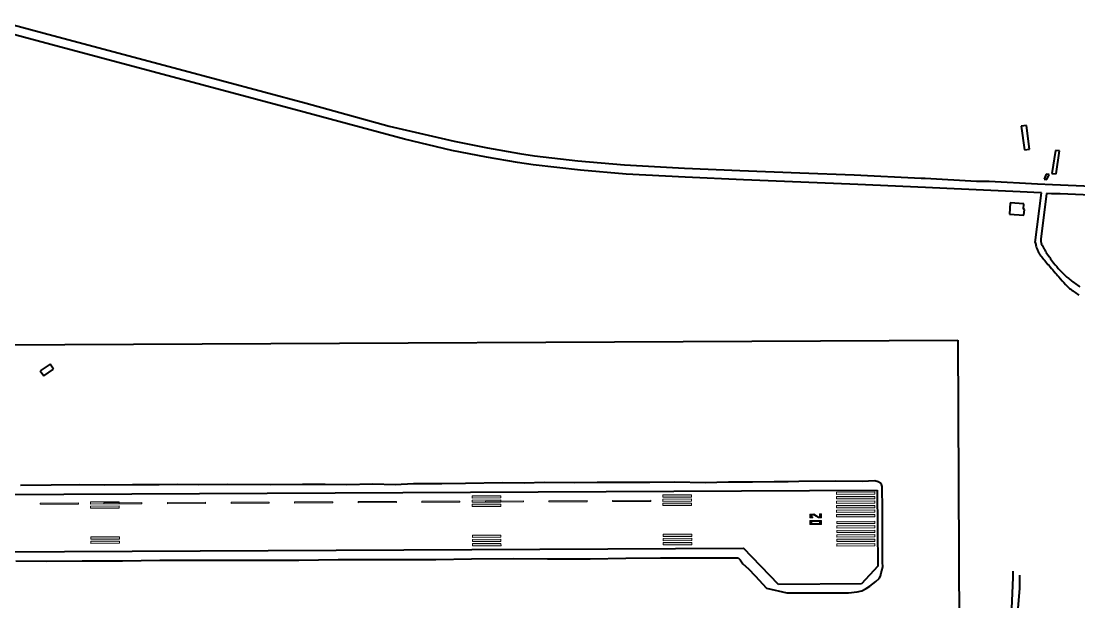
# Model space of a CAD drawing. Header units: metres. Extents: x 625987 to 635197, y 3048449 to 3066446.
# Drawn here: x 634643 to 634653.81, y 3063198.28 to 3063204.21 of the extents above; entities that cross this region are included whole.
import ezdxf

# ---------------------------------------------------------------- set-up
doc = ezdxf.new("R2010")
doc.units = ezdxf.units.M
for name, color, linetype, lineweight in [('C-BLDG', 253, 'Continuous', 5), ('C-CLER-AERO', 253, 'Continuous', 5), ('C-ROAD-AIRF', 253, 'Continuous', 5), ('C-ROAD-LAND', 253, 'Continuous', 9), ('C-RUNN', 253, 'Continuous', 5), ('C-RUNN-MARK', 253, 'Continuous', 0), ('C-RUNW-IDEN', 253, 'Continuous', 0), ('C-RUNW-MARK', 252, 'Continuous', 20), ('C-SHLD', 253, 'Continuous', 5)]:
    doc.layers.add(name, color=color, linetype=linetype, lineweight=lineweight)
doc.layers.add('C-ROAD-CNTR-N', color=92, linetype='Continuous')
doc.styles.add('ADPI R', font='swiss.ttf')
doc.linetypes.add('OLS', pattern='A,4,-2,4,-2,["OLS",ADPI R,S=1.2,R=0,X=-1.7,Y=-0.5],-2,4,-2,4,-2', length=26)

# ---------------------------------------------------------------- blocks, each defined once
blk = doc.blocks.new('*U22')
at = {"layer": 'C-RUNN-MARK'}
for points in [[(633940.13, 3064123.52), (633939.29, 3064123.85), (633928.35, 3064095.92), (633929.18, 3064095.59)], [(633921.89, 3064076.97), (633921.05, 3064077.3), (633910.1, 3064049.37), (633910.94, 3064049.04)], [(633903.64, 3064030.42), (633902.8, 3064030.75), (633891.86, 3064002.81), (633892.7, 3064002.48)], [(633885.4, 3063983.86), (633884.56, 3063984.19), (633873.62, 3063956.26), (633874.45, 3063955.93)], [(633867.16, 3063937.31), (633866.32, 3063937.64), (633855.37, 3063909.71), (633856.21, 3063909.38)], [(633848.91, 3063890.76), (633848.08, 3063891.09), (633837.13, 3063863.15), (633837.97, 3063862.83)], [(633830.67, 3063844.2), (633829.83, 3063844.53), (633818.89, 3063816.6), (633819.73, 3063816.27)], [(633812.43, 3063797.65), (633811.59, 3063797.98), (633800.64, 3063770.05), (633801.48, 3063769.72)], [(633794.18, 3063751.1), (633793.35, 3063751.43), (633782.4, 3063723.49), (633783.24, 3063723.17)], [(633775.94, 3063704.54), (633775.1, 3063704.87), (633764.16, 3063676.94), (633765, 3063676.61)]]:
    blk.add_hatch(color=256, dxfattribs=at).paths.add_polyline_path(points)
for points in [[(633939.29, 3064123.85), (633928.35, 3064095.92), (633929.18, 3064095.59), (633940.13, 3064123.52)], [(633921.05, 3064077.3), (633910.1, 3064049.37), (633910.94, 3064049.04), (633921.89, 3064076.97)], [(633902.8, 3064030.75), (633891.86, 3064002.81), (633892.7, 3064002.48), (633903.64, 3064030.42)], [(633884.56, 3063984.19), (633873.62, 3063956.26), (633874.45, 3063955.93), (633885.4, 3063983.86)], [(633866.32, 3063937.64), (633855.37, 3063909.71), (633856.21, 3063909.38), (633867.16, 3063937.31)], [(633848.08, 3063891.09), (633837.13, 3063863.15), (633837.97, 3063862.83), (633848.91, 3063890.76)], [(633829.83, 3063844.53), (633818.89, 3063816.6), (633819.73, 3063816.27), (633830.67, 3063844.2)], [(633811.59, 3063797.98), (633800.64, 3063770.05), (633801.48, 3063769.72), (633812.43, 3063797.65)], [(633793.35, 3063751.43), (633782.4, 3063723.49), (633783.24, 3063723.17), (633794.18, 3063751.1)], [(633775.1, 3063704.87), (633764.16, 3063676.94), (633765, 3063676.61), (633775.94, 3063704.54)]]:
    blk.add_lwpolyline(points, close=True, dxfattribs=at)
blk = doc.blocks.new('*U23')
at = {"layer": 'C-RUNN-MARK'}
for points in [[(633940.13, 3064123.52), (633939.29, 3064123.85), (633928.35, 3064095.92), (633929.18, 3064095.59)], [(633921.89, 3064076.97), (633921.05, 3064077.3), (633910.1, 3064049.37), (633910.94, 3064049.04)], [(633903.64, 3064030.42), (633902.8, 3064030.75), (633891.86, 3064002.81), (633892.7, 3064002.48)], [(633885.4, 3063983.86), (633884.56, 3063984.19), (633873.62, 3063956.26), (633874.45, 3063955.93)], [(633867.16, 3063937.31), (633866.32, 3063937.64), (633855.37, 3063909.71), (633856.21, 3063909.38)], [(633848.91, 3063890.76), (633848.08, 3063891.09), (633837.13, 3063863.15), (633837.97, 3063862.83)], [(633830.67, 3063844.2), (633829.83, 3063844.53), (633818.89, 3063816.6), (633819.73, 3063816.27)], [(633812.43, 3063797.65), (633811.59, 3063797.98), (633800.64, 3063770.05), (633801.48, 3063769.72)], [(633794.18, 3063751.1), (633793.35, 3063751.43), (633782.4, 3063723.49), (633783.24, 3063723.17)], [(633775.94, 3063704.54), (633775.1, 3063704.87), (633764.16, 3063676.94), (633765, 3063676.61)]]:
    blk.add_hatch(color=256, dxfattribs=at).paths.add_polyline_path(points)
for points in [[(633939.29, 3064123.85), (633928.35, 3064095.92), (633929.18, 3064095.59), (633940.13, 3064123.52)], [(633921.05, 3064077.3), (633910.1, 3064049.37), (633910.94, 3064049.04), (633921.89, 3064076.97)], [(633902.8, 3064030.75), (633891.86, 3064002.81), (633892.7, 3064002.48), (633903.64, 3064030.42)], [(633884.56, 3063984.19), (633873.62, 3063956.26), (633874.45, 3063955.93), (633885.4, 3063983.86)], [(633866.32, 3063937.64), (633855.37, 3063909.71), (633856.21, 3063909.38), (633867.16, 3063937.31)], [(633848.08, 3063891.09), (633837.13, 3063863.15), (633837.97, 3063862.83), (633848.91, 3063890.76)], [(633829.83, 3063844.53), (633818.89, 3063816.6), (633819.73, 3063816.27), (633830.67, 3063844.2)], [(633811.59, 3063797.98), (633800.64, 3063770.05), (633801.48, 3063769.72), (633812.43, 3063797.65)], [(633793.35, 3063751.43), (633782.4, 3063723.49), (633783.24, 3063723.17), (633794.18, 3063751.1)], [(633775.1, 3063704.87), (633764.16, 3063676.94), (633765, 3063676.61), (633775.94, 3063704.54)]]:
    blk.add_lwpolyline(points, close=True, dxfattribs=at)
blk = doc.blocks.new('*E24')
at = {"layer": 'C-RUNN-MARK', "lineweight": 40, "xscale": 0.002599165789046899, "yscale": 0.002599239349365234, "zscale": 0.002599200000986457, "rotation": 111.6696554593716}
for name in ['*U22', '*U23']:
    blk.add_blockref(name, (642697.4916, 3064542.5593, 2882.9083), dxfattribs=at)
blk = doc.blocks.new('ID PISTE - 02-flat-1')
at = {"layer": 'C-RUNW-MARK'}
h = blk.add_hatch(color=256, dxfattribs=at)
h.paths.add_polyline_path([(-57, 1.1), (-57, 4.1), (-53.87, 4.1), (-50.37, 1.9), (-49.5, 1.9), (-49.5, 4.1), (-48, 4.1), (-48, 1.1), (-50.6, 1.1), (-54.1, 3.3), (-55.5, 3.3), (-55.5, 1.9), (-54.6, 1.9), (-54.6, 1.1)])
h.paths.add_polyline_path([(-57, -4.1), (-48, -4.1), (-48, -1.1), (-57, -1.1)])
h.paths.add_polyline_path([(-55.5, -1.9), (-55.5, -3.3), (-49.5, -3.3), (-49.5, -1.9)], flags=16)
at = {"layer": 'C-RUNW-MARK', "flags": 128}
for points in [[(-57, 1.1), (-57, 4.1), (-53.87, 4.1), (-50.37, 1.9), (-49.5, 1.9), (-49.5, 4.1), (-48, 4.1), (-48, 1.1), (-50.6, 1.1), (-54.1, 3.3), (-55.5, 3.3), (-55.5, 1.9), (-54.6, 1.9), (-54.6, 1.1)], [(-57, -4.1), (-48, -4.1), (-48, -1.1), (-57, -1.1)], [(-55.5, -1.9), (-55.5, -3.3), (-49.5, -3.3), (-49.5, -1.9)]]:
    blk.add_lwpolyline(points, close=True, dxfattribs=at)
blk = doc.blocks.new('Sup 2400m-flat-2')
at = {"layer": 'C-RUNW-MARK'}
h = blk.add_hatch(color=256, dxfattribs=at)
h.paths.add_polyline_path([(-322.5, 19.65), (-322.5, 17.85), (-300, 17.85), (-300, 19.65)])
h.paths.add_polyline_path([(-300, 16.35), (-300, 14.55), (-322.5, 14.55), (-322.5, 16.35)])
h.paths.add_polyline_path([(-322.5, 13.05), (-322.5, 11.25), (-300, 11.25), (-300, 13.05)])
h = blk.add_hatch(color=256, dxfattribs=at)
h.paths.add_polyline_path([(-172.5, 19.65), (-172.5, 17.85), (-150, 17.85), (-150, 19.65)])
h.paths.add_polyline_path([(-150, 16.35), (-150, 14.55), (-172.5, 14.55), (-172.5, 16.35)])
h.paths.add_polyline_path([(-172.5, 13.05), (-172.5, 11.25), (-150, 11.25), (-150, 13.05)])
h = blk.add_hatch(color=256, dxfattribs=at)
h.paths.add_polyline_path([(-922.5, 13.05), (-922.5, 11.25), (-900, 11.25), (-900, 13.05)])
h.paths.add_polyline_path([(-922.5, -13.05), (-922.5, -11.25), (-900, -11.25), (-900, -13.05)])
h.paths.add_polyline_path([(-772.5, 13.05), (-772.5, 11.25), (-750, 11.25), (-750, 13.05)])
h.paths.add_polyline_path([(-772.5, -13.05), (-772.5, -11.25), (-750, -11.25), (-750, -13.05)])
h.paths.add_polyline_path([(-622.5, 16.35), (-622.5, 14.55), (-600, 14.55), (-600, 16.35)])
h.paths.add_polyline_path([(-600, 13.05), (-600, 11.25), (-622.5, 11.25), (-622.5, 13.05)])
h.paths.add_polyline_path([(-622.5, -16.35), (-622.5, -14.55), (-600, -14.55), (-600, -16.35)])
h.paths.add_polyline_path([(-600, -13.05), (-600, -11.25), (-622.5, -11.25), (-622.5, -13.05)])
h = blk.add_hatch(color=256, dxfattribs=at)
h.paths.add_polyline_path([(-322.5, -19.65), (-322.5, -17.85), (-300, -17.85), (-300, -19.65)])
h.paths.add_polyline_path([(-300, -16.35), (-300, -14.55), (-322.5, -14.55), (-322.5, -16.35)])
h.paths.add_polyline_path([(-322.5, -13.05), (-322.5, -11.25), (-300, -11.25), (-300, -13.05)])
h = blk.add_hatch(color=256, dxfattribs=at)
h.paths.add_polyline_path([(-172.5, -19.65), (-172.5, -17.85), (-150, -17.85), (-150, -19.65)])
h.paths.add_polyline_path([(-150, -16.35), (-150, -14.55), (-172.5, -14.55), (-172.5, -16.35)])
h.paths.add_polyline_path([(-172.5, -13.05), (-172.5, -11.25), (-150, -11.25), (-150, -13.05)])
for points in [[(-322.5, 19.65), (-322.5, 17.85), (-300, 17.85), (-300, 19.65)], [(-172.5, 19.65), (-172.5, 17.85), (-150, 17.85), (-150, 19.65)], [(-922.5, 13.05), (-922.5, 11.25), (-900, 11.25), (-900, 13.05)], [(-772.5, 13.05), (-772.5, 11.25), (-750, 11.25), (-750, 13.05)], [(-622.5, 16.35), (-622.5, 14.55), (-600, 14.55), (-600, 16.35)], [(-600, 13.05), (-600, 11.25), (-622.5, 11.25), (-622.5, 13.05)], [(-300, 16.35), (-300, 14.55), (-322.5, 14.55), (-322.5, 16.35)], [(-322.5, 13.05), (-322.5, 11.25), (-300, 11.25), (-300, 13.05)], [(-150, 16.35), (-150, 14.55), (-172.5, 14.55), (-172.5, 16.35)], [(-172.5, 13.05), (-172.5, 11.25), (-150, 11.25), (-150, 13.05)], [(-922.5, -13.05), (-922.5, -11.25), (-900, -11.25), (-900, -13.05)], [(-772.5, -13.05), (-772.5, -11.25), (-750, -11.25), (-750, -13.05)], [(-600, -13.05), (-600, -11.25), (-622.5, -11.25), (-622.5, -13.05)], [(-622.5, -16.35), (-622.5, -14.55), (-600, -14.55), (-600, -16.35)], [(-322.5, -13.05), (-322.5, -11.25), (-300, -11.25), (-300, -13.05)], [(-300, -16.35), (-300, -14.55), (-322.5, -14.55), (-322.5, -16.35)], [(-172.5, -13.05), (-172.5, -11.25), (-150, -11.25), (-150, -13.05)], [(-150, -16.35), (-150, -14.55), (-172.5, -14.55), (-172.5, -16.35)], [(-322.5, -19.65), (-322.5, -17.85), (-300, -17.85), (-300, -19.65)], [(-172.5, -19.65), (-172.5, -17.85), (-150, -17.85), (-150, -19.65)]]:
    blk.add_lwpolyline(points, close=True, dxfattribs=at)
blk = doc.blocks.new('SEUIL 45-flat-1')
at = {"layer": 'C-RUNW-IDEN'}
h = blk.add_hatch(color=256, dxfattribs=at)
h.paths.add_polyline_path([(-36, 21.18), (-6, 21.18), (-6, 19.41), (-36, 19.41)])
h.paths.add_polyline_path([(-36, 14.12), (-6, 14.12), (-6, 12.35), (-36, 12.35)])
h.paths.add_polyline_path([(-6, 10.59), (-36, 10.59), (-36, 8.82), (-6, 8.82)])
h.paths.add_polyline_path([(-36, 7.06), (-6, 7.06), (-6, 5.29), (-36, 5.29)])
h.paths.add_polyline_path([(-36, 3.53), (-6, 3.53), (-6, 1.76), (-36, 1.76)])
h.paths.add_polyline_path([(-6, 17.65), (-6, 15.88), (-36, 15.88), (-36, 17.65)])
h.paths.add_polyline_path([(-36, -21.18), (-6, -21.18), (-6, -19.41), (-36, -19.41)])
h.paths.add_polyline_path([(-36, -14.12), (-6, -14.12), (-6, -12.35), (-36, -12.35)])
h.paths.add_polyline_path([(-6, -10.59), (-36, -10.59), (-36, -8.82), (-6, -8.82)])
h.paths.add_polyline_path([(-36, -7.06), (-6, -7.06), (-6, -5.29), (-36, -5.29)])
h.paths.add_polyline_path([(-36, -3.53), (-6, -3.53), (-6, -1.76), (-36, -1.76)])
h.paths.add_polyline_path([(-6, -17.65), (-6, -15.88), (-36, -15.88), (-36, -17.65)])
blk.add_line((0, 22.5), (0, -22.5), dxfattribs=at)
for points in [[(-36, 21.18), (-6, 21.18), (-6, 19.41), (-36, 19.41)], [(-6, 17.65), (-6, 15.88), (-36, 15.88), (-36, 17.65)], [(-36, 14.12), (-6, 14.12), (-6, 12.35), (-36, 12.35)], [(-6, 10.59), (-36, 10.59), (-36, 8.82), (-6, 8.82)], [(-36, 7.06), (-6, 7.06), (-6, 5.29), (-36, 5.29)], [(-36, 3.53), (-6, 3.53), (-6, 1.76), (-36, 1.76)], [(-36, -3.53), (-6, -3.53), (-6, -1.76), (-36, -1.76)], [(-36, -7.06), (-6, -7.06), (-6, -5.29), (-36, -5.29)], [(-6, -10.59), (-36, -10.59), (-36, -8.82), (-6, -8.82)], [(-36, -14.12), (-6, -14.12), (-6, -12.35), (-36, -12.35)], [(-6, -17.65), (-6, -15.88), (-36, -15.88), (-36, -17.65)], [(-36, -21.18), (-6, -21.18), (-6, -19.41), (-36, -19.41)]]:
    blk.add_lwpolyline(points, close=True, dxfattribs=at)

msp = doc.modelspace()

# ---------------------------------------------------------------- linework, layer by layer
at = {"layer": 'C-BLDG', "lineweight": 40}
for p, q in [((634653.277, 3063203.139, 24568986.08), (634653.223, 3063203.133, 24568986.08)), ((634653.277, 3063203.139, 24568986.08), (634653.223, 3063203.133, 24568986.08)), ((634653.223, 3063203.133, 24568986.08), (634653.255, 3063202.892, 24568986.08)), ((634653.223, 3063203.133, 24568986.08), (634653.255, 3063202.892, 24568986.08)), ((634653.309, 3063202.898, 24568986.08), (634653.277, 3063203.139, 24568986.08)), ((634653.309, 3063202.898, 24568986.08), (634653.277, 3063203.139, 24568986.08)), ((634653.255, 3063202.892, 24568986.08), (634653.309, 3063202.898, 24568986.08)), ((634653.255, 3063202.892, 24568986.08), (634653.309, 3063202.898, 24568986.08)), ((634653.572, 3063202.886, 24568986.08), (634653.537, 3063202.649, 24568986.08)), ((634653.572, 3063202.886, 24568986.08), (634653.537, 3063202.649, 24568986.08)), ((634653.615, 3063202.882, 24568986.08), (634653.572, 3063202.886, 24568986.08)), ((634653.615, 3063202.882, 24568986.08), (634653.572, 3063202.886, 24568986.08)), ((634653.58, 3063202.645, 24568986.08), (634653.615, 3063202.882, 24568986.08)), ((634653.58, 3063202.645, 24568986.08), (634653.615, 3063202.882, 24568986.08)), ((634653.478, 3063202.644, 24568986.08), (634653.458, 3063202.592, 24568986.08)), ((634653.478, 3063202.644, 24568986.08), (634653.458, 3063202.592, 24568986.08)), ((634653.507, 3063202.641, 24568986.08), (634653.478, 3063202.644, 24568986.08)), ((634653.507, 3063202.641, 24568986.08), (634653.478, 3063202.644, 24568986.08)), ((634653.486, 3063202.588, 24568986.08), (634653.507, 3063202.641, 24568986.08)), ((634653.486, 3063202.588, 24568986.08), (634653.507, 3063202.641, 24568986.08)), ((634653.537, 3063202.649, 24568986.08), (634653.58, 3063202.645, 24568986.08)), ((634653.537, 3063202.649, 24568986.08), (634653.58, 3063202.645, 24568986.08)), ((634653.458, 3063202.592, 24568986.08), (634653.486, 3063202.588, 24568986.08)), ((634653.458, 3063202.592, 24568986.08), (634653.486, 3063202.588, 24568986.08)), ((634653.111, 3063202.349, 24568986.08), (634653.103, 3063202.236, 24568986.08)), ((634653.111, 3063202.349, 24568986.08), (634653.103, 3063202.236, 24568986.08)), ((634653.249, 3063202.339, 24568986.08), (634653.111, 3063202.349, 24568986.08)), ((634653.249, 3063202.339, 24568986.08), (634653.111, 3063202.349, 24568986.08)), ((634653.246, 3063202.285, 24568986.08), (634653.249, 3063202.339, 24568986.08)), ((634653.246, 3063202.285, 24568986.08), (634653.249, 3063202.339, 24568986.08)), ((634653.103, 3063202.236, 24568986.08), (634653.251, 3063202.225, 24568986.08)), ((634653.103, 3063202.236, 24568986.08), (634653.251, 3063202.225, 24568986.08)), ((634653.256, 3063202.284, 24568986.08), (634653.246, 3063202.285, 24568986.08)), ((634653.256, 3063202.284, 24568986.08), (634653.246, 3063202.285, 24568986.08)), ((634653.251, 3063202.225, 24568986.08), (634653.256, 3063202.284, 24568986.08)), ((634653.251, 3063202.225, 24568986.08), (634653.256, 3063202.284, 24568986.08)), ((634643.299, 3063200.703, 24568986.08), (634643.2, 3063200.635, 24568986.08)), ((634643.299, 3063200.703, 24568986.08), (634643.2, 3063200.635, 24568986.08)), ((634643.335, 3063200.652, 24568986.08), (634643.299, 3063200.703, 24568986.08)), ((634643.335, 3063200.652, 24568986.08), (634643.299, 3063200.703, 24568986.08)), ((634643.2, 3063200.635, 24568986.08), (634643.236, 3063200.583, 24568986.08)), ((634643.2, 3063200.635, 24568986.08), (634643.236, 3063200.583, 24568986.08)), ((634643.236, 3063200.583, 24568986.08), (634643.335, 3063200.652, 24568986.08)), ((634643.236, 3063200.583, 24568986.08), (634643.335, 3063200.652, 24568986.08))]:
    msp.add_line(p, q, dxfattribs=at)
at = {"layer": 'C-CLER-AERO', "linetype": 'OLS', "lineweight": 40}
for p, q in [((634612.939, 3063200.759, 24568986.08), (634652.576, 3063200.947, 24568986.08)), ((634612.939, 3063200.759, 24568986.08), (634652.576, 3063200.947, 24568986.08)), ((634652.576, 3063200.947, 24568986.08), (634652.594, 3063197.308, 24568986.08)), ((634652.576, 3063200.947, 24568986.08), (634652.594, 3063197.308, 24568986.08))]:
    msp.add_line(p, q, dxfattribs=at)
at = {"layer": 'C-ROAD-AIRF', "lineweight": 40}
for p, q in [((634653.139, 3063198.524, 24568986.08), (634653.12, 3063198.125, 24568986.08)), ((634653.139, 3063198.524, 24568986.08), (634653.12, 3063198.125, 24568986.08)), ((634653.139, 3063198.588, 24568986.08), (634653.139, 3063198.524, 24568986.08)), ((634653.139, 3063198.588, 24568986.08), (634653.139, 3063198.524, 24568986.08)), ((634653.21, 3063198.414, 24568986.08), (634653.209, 3063198.548, 24568986.08)), ((634653.21, 3063198.414, 24568986.08), (634653.209, 3063198.548, 24568986.08)), ((634653.188, 3063198.166, 24568986.08), (634653.21, 3063198.414, 24568986.08)), ((634653.188, 3063198.166, 24568986.08), (634653.21, 3063198.414, 24568986.08))]:
    msp.add_line(p, q, dxfattribs=at)
at = {"layer": 'C-ROAD-LAND', "lineweight": 40}
for p, q in [((634643.308, 3063203.966, 24568986.08), (634642.692, 3063204.131, 24568986.08)), ((634643.308, 3063203.966, 24568986.08), (634642.692, 3063204.131, 24568986.08)), ((634642.778, 3063204.206, 24568986.08), (634643.327, 3063204.06, 24568986.08)), ((634642.778, 3063204.206, 24568986.08), (634643.327, 3063204.06, 24568986.08)), ((634643.327, 3063204.06, 24568986.08), (634644.619, 3063203.714, 24568986.08)), ((634643.327, 3063204.06, 24568986.08), (634644.619, 3063203.714, 24568986.08)), ((634645.895, 3063203.276, 24568986.08), (634643.308, 3063203.966, 24568986.08)), ((634645.895, 3063203.276, 24568986.08), (634643.308, 3063203.966, 24568986.08)), ((634644.619, 3063203.714, 24568986.08), (634645.918, 3063203.368, 24568986.08)), ((634644.619, 3063203.714, 24568986.08), (634645.918, 3063203.368, 24568986.08)), ((634645.918, 3063203.368, 24568986.08), (634646.765, 3063203.134, 24568986.08)), ((634645.918, 3063203.368, 24568986.08), (634646.765, 3063203.134, 24568986.08)), ((634646.921, 3063202.999, 24568986.08), (634645.895, 3063203.276, 24568986.08)), ((634646.921, 3063202.999, 24568986.08), (634645.895, 3063203.276, 24568986.08)), ((634646.765, 3063203.134, 24568986.08), (634647.427, 3063202.98, 24568986.08)), ((634646.765, 3063203.134, 24568986.08), (634647.427, 3063202.98, 24568986.08)), ((634647.404, 3063202.886, 24568986.08), (634646.921, 3063202.999, 24568986.08)), ((634647.404, 3063202.886, 24568986.08), (634646.921, 3063202.999, 24568986.08)), ((634647.427, 3063202.98, 24568986.08), (634647.769, 3063202.911, 24568986.08)), ((634647.427, 3063202.98, 24568986.08), (634647.769, 3063202.911, 24568986.08)), ((634647.76, 3063202.817, 24568986.08), (634647.404, 3063202.886, 24568986.08)), ((634647.76, 3063202.817, 24568986.08), (634647.404, 3063202.886, 24568986.08)), ((634647.769, 3063202.911, 24568986.08), (634648.096, 3063202.855, 24568986.08)), ((634647.769, 3063202.911, 24568986.08), (634648.096, 3063202.855, 24568986.08)), ((634648.096, 3063202.855, 24568986.08), (634648.248, 3063202.83, 24568986.08)), ((634648.096, 3063202.855, 24568986.08), (634648.248, 3063202.83, 24568986.08)), ((634648.248, 3063202.83, 24568986.08), (634648.694, 3063202.779, 24568986.08)), ((634648.248, 3063202.83, 24568986.08), (634648.694, 3063202.779, 24568986.08)), ((634648.075, 3063202.761, 24568986.08), (634647.76, 3063202.817, 24568986.08)), ((634648.075, 3063202.761, 24568986.08), (634647.76, 3063202.817, 24568986.08)), ((634648.235, 3063202.737, 24568986.08), (634648.075, 3063202.761, 24568986.08)), ((634648.235, 3063202.737, 24568986.08), (634648.075, 3063202.761, 24568986.08)), ((634648.721, 3063202.685, 24568986.08), (634648.235, 3063202.737, 24568986.08)), ((634648.721, 3063202.685, 24568986.08), (634648.235, 3063202.737, 24568986.08)), ((634648.694, 3063202.779, 24568986.08), (634649.168, 3063202.738, 24568986.08)), ((634648.694, 3063202.779, 24568986.08), (634649.168, 3063202.738, 24568986.08)), ((634649.168, 3063202.738, 24568986.08), (634649.784, 3063202.705, 24568986.08)), ((634649.168, 3063202.738, 24568986.08), (634649.784, 3063202.705, 24568986.08)), ((634649.186, 3063202.643, 24568986.08), (634648.721, 3063202.685, 24568986.08)), ((634649.186, 3063202.643, 24568986.08), (634648.721, 3063202.685, 24568986.08)), ((634649.788, 3063202.611, 24568986.08), (634649.186, 3063202.643, 24568986.08)), ((634649.788, 3063202.611, 24568986.08), (634649.186, 3063202.643, 24568986.08)), ((634649.784, 3063202.705, 24568986.08), (634650.349, 3063202.682, 24568986.08)), ((634649.784, 3063202.705, 24568986.08), (634650.349, 3063202.682, 24568986.08)), ((634650.384, 3063202.586, 24568986.08), (634649.788, 3063202.611, 24568986.08)), ((634650.384, 3063202.586, 24568986.08), (634649.788, 3063202.611, 24568986.08)), ((634650.349, 3063202.682, 24568986.08), (634650.96, 3063202.656, 24568986.08)), ((634650.349, 3063202.682, 24568986.08), (634650.96, 3063202.656, 24568986.08)), ((634650.96, 3063202.656, 24568986.08), (634651.516, 3063202.636, 24568986.08)), ((634650.96, 3063202.656, 24568986.08), (634651.516, 3063202.636, 24568986.08)), ((634651.516, 3063202.636, 24568986.08), (634652.201, 3063202.602, 24568986.08)), ((634651.516, 3063202.636, 24568986.08), (634652.201, 3063202.602, 24568986.08)), ((634650.97, 3063202.56, 24568986.08), (634650.384, 3063202.586, 24568986.08)), ((634650.97, 3063202.56, 24568986.08), (634650.384, 3063202.586, 24568986.08)), ((634651.552, 3063202.537, 24568986.08), (634650.97, 3063202.56, 24568986.08)), ((634651.552, 3063202.537, 24568986.08), (634650.97, 3063202.56, 24568986.08)), ((634652.244, 3063202.508, 24568986.08), (634651.552, 3063202.537, 24568986.08)), ((634652.244, 3063202.508, 24568986.08), (634651.552, 3063202.537, 24568986.08)), ((634652.201, 3063202.602, 24568986.08), (634652.24, 3063202.603, 24568986.08)), ((634652.201, 3063202.602, 24568986.08), (634652.24, 3063202.603, 24568986.08)), ((634652.24, 3063202.603, 24568986.08), (634652.766, 3063202.573, 24568986.08)), ((634652.24, 3063202.603, 24568986.08), (634652.766, 3063202.573, 24568986.08)), ((634652.462, 3063202.498, 24568986.08), (634652.244, 3063202.508, 24568986.08)), ((634652.462, 3063202.498, 24568986.08), (634652.244, 3063202.508, 24568986.08)), ((634652.766, 3063202.573, 24568986.08), (634652.896, 3063202.572, 24568986.08)), ((634652.766, 3063202.573, 24568986.08), (634652.896, 3063202.572, 24568986.08)), ((634652.896, 3063202.572, 24568986.08), (634653.391, 3063202.544, 24568986.08)), ((634652.896, 3063202.572, 24568986.08), (634653.391, 3063202.544, 24568986.08)), ((634653.391, 3063202.544, 24568986.08), (634653.541, 3063202.539, 24568986.08)), ((634653.391, 3063202.544, 24568986.08), (634653.541, 3063202.539, 24568986.08)), ((634653.541, 3063202.539, 24568986.08), (634653.943, 3063202.519, 24568986.08)), ((634653.541, 3063202.539, 24568986.08), (634653.943, 3063202.519, 24568986.08)), ((634652.761, 3063202.484, 24568986.08), (634652.462, 3063202.498, 24568986.08)), ((634652.761, 3063202.484, 24568986.08), (634652.462, 3063202.498, 24568986.08)), ((634653.211, 3063202.462, 24568986.08), (634652.761, 3063202.484, 24568986.08)), ((634653.211, 3063202.462, 24568986.08), (634652.761, 3063202.484, 24568986.08)), ((634653.422, 3063202.453, 24568986.08), (634653.211, 3063202.462, 24568986.08)), ((634653.422, 3063202.453, 24568986.08), (634653.211, 3063202.462, 24568986.08)), ((634653.366, 3063201.947, 24568986.08), (634653.43, 3063202.452, 24568986.08)), ((634653.366, 3063201.947, 24568986.08), (634653.43, 3063202.452, 24568986.08)), ((634653.422, 3063202.452, 24568986.08), (634653.422, 3063202.453, 24568986.08)), ((634653.422, 3063202.452, 24568986.08), (634653.422, 3063202.453, 24568986.08)), ((634653.43, 3063202.452, 24568986.08), (634653.422, 3063202.452, 24568986.08)), ((634653.43, 3063202.452, 24568986.08), (634653.422, 3063202.452, 24568986.08)), ((634653.482, 3063202.447, 24568986.08), (634653.422, 3063201.979, 24568986.08)), ((634653.482, 3063202.447, 24568986.08), (634653.422, 3063201.979, 24568986.08)), ((634653.534, 3063202.442, 24568986.08), (634653.482, 3063202.447, 24568986.08)), ((634653.534, 3063202.442, 24568986.08), (634653.482, 3063202.447, 24568986.08)), ((634653.622, 3063202.442, 24568986.08), (634653.534, 3063202.442, 24568986.08)), ((634653.622, 3063202.442, 24568986.08), (634653.534, 3063202.442, 24568986.08)), ((634653.935, 3063202.429, 24568986.08), (634653.622, 3063202.442, 24568986.08)), ((634653.935, 3063202.429, 24568986.08), (634653.622, 3063202.442, 24568986.08))]:
    msp.add_line(p, q, dxfattribs=at)
for centre, major_axis, ratio, start_param, end_param in [((634653.738, 3063202.001, 24568986.08), (0.224, 0.224), 1, 2.42499, 2.575922), ((634653.738, 3063202.001, 24568986.08), (0.224, 0.224), 1, 2.42499, 2.575922), ((634653.862, 3063202.048, 24568986.08), (0.358, 0.358), 1, 2.557771, 2.641631), ((634653.862, 3063202.048, 24568986.08), (0.358, 0.358), 1, 2.557771, 2.641631), ((634653.586, 3063201.967, 24568986.08), (-0.155, 0.155), 1, 1.070835, 1.19851), ((634653.586, 3063201.967, 24568986.08), (-0.155, 0.155), 1, 1.070835, 1.19851), ((634655.135, 3063202.646, 24568986.08), (1.351, 1.351), 0.999999, 2.769306, 2.796781), ((634655.135, 3063202.646, 24568986.08), (1.351, 1.351), 0.999999, 2.769306, 2.796781), ((634654.418, 3063202.419, 24568986.08), (-0.78, 0.78), 0.999999, 1.242943, 1.299646), ((634654.418, 3063202.419, 24568986.08), (-0.78, 0.78), 0.999999, 1.242943, 1.299646), ((634653.915, 3063202.135, 24568986.08), (-0.371, 0.371), 1, 1.299656, 1.370807), ((634653.915, 3063202.135, 24568986.08), (-0.371, 0.371), 1, 1.299656, 1.370807), ((634653.441, 3063201.847, 24568986.08), (0.0259, 0.0259), 1, 2.796781, 2.995439), ((634653.441, 3063201.847, 24568986.08), (0.0259, 0.0259), 1, 2.796781, 2.995439), ((634653.668, 3063202.016, 24568986.08), (0.226, 0.226), 0.999997, 2.995438, 3.053301), ((634653.668, 3063202.016, 24568986.08), (0.226, 0.226), 0.999997, 2.995438, 3.053301), ((634665.912, 3063212.269, 24568986.08), (-11.519, 11.519), 0.999996, 1.482505, 1.490602), ((634665.912, 3063212.269, 24568986.08), (-11.519, 11.519), 0.999996, 1.482505, 1.490602), ((634654.812, 3063202.73, 24568986.08), (-1.133, 1.133), 0.999999, 1.370793, 1.410676), ((634654.812, 3063202.73, 24568986.08), (-1.133, 1.133), 0.999999, 1.370793, 1.410676), ((634654.986, 3063202.855, 24568986.08), (-1.284, 1.284), 1, 1.410674, 1.448134), ((634654.986, 3063202.855, 24568986.08), (-1.284, 1.284), 1, 1.410674, 1.448134), ((634665.348, 3063211.789, 24568986.08), (10.995, 10.995), 0.999992, 3.061397, 3.071284), ((634665.348, 3063211.789, 24568986.08), (10.995, 10.995), 0.999992, 3.061397, 3.071284), ((634654.457, 3063202.443, 24568986.08), (-0.81, 0.81), 1, 1.448139, 1.534547), ((634654.457, 3063202.443, 24568986.08), (-0.81, 0.81), 1, 1.448139, 1.534547), ((634654.47, 3063202.454, 24568986.08), (-0.822, 0.822), 1, 1.534547, 1.620319), ((634654.47, 3063202.454, 24568986.08), (-0.822, 0.822), 1, 1.534547, 1.620319), ((634658.723, 3063206.036, 24568986.08), (-4.791, 4.791), 1, 1.500488, 1.515466), ((634658.723, 3063206.036, 24568986.08), (-4.791, 4.791), 1, 1.500488, 1.515466), ((634654.099, 3063202.045, 24568986.08), (-0.431, 0.431), 1, 1.620321, 1.705025), ((634654.099, 3063202.045, 24568986.08), (-0.431, 0.431), 1, 1.620321, 1.705025), ((634655.253, 3063203.56, 24568986.08), (-1.778, 1.778), 0.999999, 1.705023, 1.750932), ((634655.253, 3063203.56, 24568986.08), (-1.778, 1.778), 0.999999, 1.705023, 1.750932), ((634653.935, 3063201.75, 24568986.08), (0.247, 0.247), 1, 3.086262, 3.254825), ((634653.935, 3063201.75, 24568986.08), (0.247, 0.247), 1, 3.086262, 3.254825), ((634654.566, 3063202.543, 24568986.08), (-0.963, 0.963), 1, 1.684029, 1.769248), ((634654.566, 3063202.543, 24568986.08), (-0.963, 0.963), 1, 1.684029, 1.769248)]:
    msp.add_ellipse(centre, major_axis=major_axis, ratio=ratio, start_param=start_param, end_param=end_param, dxfattribs=at)
at = {"layer": 'C-RUNN', "lineweight": 40, "ltscale": 0.1}
for p, q in [((634640.56, 3063199.363, 24568986.08), (634651.752, 3063199.416, 24568986.08)), ((634640.56, 3063199.363, 24568986.08), (634651.752, 3063199.416, 24568986.08)), ((634651.752, 3063199.416, 24568986.08), (634651.758, 3063198.639, 24568986.08)), ((634651.752, 3063199.416, 24568986.08), (634651.758, 3063198.639, 24568986.08)), ((634642.11, 3063198.785, 24568986.08), (634650.386, 3063198.824, 24568986.08)), ((634642.11, 3063198.785, 24568986.08), (634650.386, 3063198.824, 24568986.08)), ((634650.743, 3063198.453, 24568986.08), (634650.386, 3063198.824, 24568986.08)), ((634650.743, 3063198.453, 24568986.08), (634650.386, 3063198.824, 24568986.08)), ((634651.758, 3063198.639, 24568986.08), (634651.59, 3063198.46, 24568986.08)), ((634651.758, 3063198.639, 24568986.08), (634651.59, 3063198.46, 24568986.08)), ((634651.59, 3063198.46, 24568986.08), (634650.743, 3063198.453, 24568986.08)), ((634651.59, 3063198.46, 24568986.08), (634650.743, 3063198.453, 24568986.08))]:
    msp.add_line(p, q, dxfattribs=at)
at = {"layer": 'C-SHLD', "lineweight": 40}
for p, q in [((634646.596, 3063199.478, 24568986.08), (634646.329, 3063199.472, 24568986.08)), ((634646.596, 3063199.478, 24568986.08), (634646.329, 3063199.472, 24568986.08)), ((634646.826, 3063199.471, 24568986.08), (634646.596, 3063199.478, 24568986.08)), ((634646.826, 3063199.471, 24568986.08), (634646.596, 3063199.478, 24568986.08)), ((634647.012, 3063199.482, 24568986.08), (634646.826, 3063199.471, 24568986.08)), ((634647.012, 3063199.482, 24568986.08), (634646.826, 3063199.471, 24568986.08)), ((634647.303, 3063199.482, 24568986.08), (634647.012, 3063199.482, 24568986.08)), ((634647.303, 3063199.482, 24568986.08), (634647.012, 3063199.482, 24568986.08)), ((634647.545, 3063199.483, 24568986.08), (634647.303, 3063199.482, 24568986.08)), ((634647.545, 3063199.483, 24568986.08), (634647.303, 3063199.482, 24568986.08)), ((634647.922, 3063199.49, 24568986.08), (634647.545, 3063199.483, 24568986.08)), ((634647.922, 3063199.49, 24568986.08), (634647.545, 3063199.483, 24568986.08)), ((634648.143, 3063199.489, 24568986.08), (634647.922, 3063199.49, 24568986.08)), ((634648.143, 3063199.489, 24568986.08), (634647.922, 3063199.49, 24568986.08)), ((634648.351, 3063199.495, 24568986.08), (634648.143, 3063199.489, 24568986.08)), ((634648.351, 3063199.495, 24568986.08), (634648.143, 3063199.489, 24568986.08)), ((634648.654, 3063199.492, 24568986.08), (634648.351, 3063199.495, 24568986.08)), ((634648.654, 3063199.492, 24568986.08), (634648.351, 3063199.495, 24568986.08)), ((634648.891, 3063199.494, 24568986.08), (634648.654, 3063199.492, 24568986.08)), ((634648.891, 3063199.494, 24568986.08), (634648.654, 3063199.492, 24568986.08)), ((634649.251, 3063199.496, 24568986.08), (634648.891, 3063199.494, 24568986.08)), ((634649.251, 3063199.496, 24568986.08), (634648.891, 3063199.494, 24568986.08)), ((634649.429, 3063199.496, 24568986.08), (634649.251, 3063199.496, 24568986.08)), ((634649.429, 3063199.496, 24568986.08), (634649.251, 3063199.496, 24568986.08)), ((634649.682, 3063199.499, 24568986.08), (634649.429, 3063199.496, 24568986.08)), ((634649.682, 3063199.499, 24568986.08), (634649.429, 3063199.496, 24568986.08)), ((634649.995, 3063199.49, 24568986.08), (634649.682, 3063199.499, 24568986.08)), ((634649.995, 3063199.49, 24568986.08), (634649.682, 3063199.499, 24568986.08)), ((634650.231, 3063199.498, 24568986.08), (634649.995, 3063199.49, 24568986.08)), ((634650.231, 3063199.498, 24568986.08), (634649.995, 3063199.49, 24568986.08)), ((634650.477, 3063199.499, 24568986.08), (634650.231, 3063199.498, 24568986.08)), ((634650.477, 3063199.499, 24568986.08), (634650.231, 3063199.498, 24568986.08)), ((634650.697, 3063199.503, 24568986.08), (634650.477, 3063199.499, 24568986.08)), ((634650.697, 3063199.503, 24568986.08), (634650.477, 3063199.499, 24568986.08)), ((634650.841, 3063199.503, 24568986.08), (634650.697, 3063199.503, 24568986.08)), ((634650.841, 3063199.503, 24568986.08), (634650.697, 3063199.503, 24568986.08)), ((634650.949, 3063199.504, 24568986.08), (634650.841, 3063199.503, 24568986.08)), ((634650.949, 3063199.504, 24568986.08), (634650.841, 3063199.503, 24568986.08)), ((634651.329, 3063199.507, 24568986.08), (634650.949, 3063199.504, 24568986.08)), ((634651.329, 3063199.507, 24568986.08), (634650.949, 3063199.504, 24568986.08)), ((634651.599, 3063199.506, 24568986.08), (634651.329, 3063199.507, 24568986.08)), ((634651.599, 3063199.506, 24568986.08), (634651.329, 3063199.507, 24568986.08)), ((634651.726, 3063199.511, 24568986.08), (634651.599, 3063199.506, 24568986.08)), ((634651.726, 3063199.511, 24568986.08), (634651.599, 3063199.506, 24568986.08)), ((634651.76, 3063199.502, 24568986.08), (634651.726, 3063199.511, 24568986.08)), ((634651.76, 3063199.502, 24568986.08), (634651.726, 3063199.511, 24568986.08)), ((634651.784, 3063199.489, 24568986.08), (634651.76, 3063199.502, 24568986.08)), ((634651.784, 3063199.489, 24568986.08), (634651.76, 3063199.502, 24568986.08)), ((634651.794, 3063199.475, 24568986.08), (634651.784, 3063199.489, 24568986.08)), ((634651.794, 3063199.475, 24568986.08), (634651.784, 3063199.489, 24568986.08)), ((634643.311, 3063199.467, 24568986.08), (634642.999, 3063199.465, 24568986.08)), ((634643.311, 3063199.467, 24568986.08), (634642.999, 3063199.465, 24568986.08)), ((634643.597, 3063199.471, 24568986.08), (634643.311, 3063199.467, 24568986.08)), ((634643.597, 3063199.471, 24568986.08), (634643.311, 3063199.467, 24568986.08)), ((634643.852, 3063199.469, 24568986.08), (634643.597, 3063199.471, 24568986.08)), ((634643.852, 3063199.469, 24568986.08), (634643.597, 3063199.471, 24568986.08)), ((634644.141, 3063199.47, 24568986.08), (634643.852, 3063199.469, 24568986.08)), ((634644.141, 3063199.47, 24568986.08), (634643.852, 3063199.469, 24568986.08)), ((634644.415, 3063199.471, 24568986.08), (634644.141, 3063199.47, 24568986.08)), ((634644.415, 3063199.471, 24568986.08), (634644.141, 3063199.47, 24568986.08)), ((634644.601, 3063199.473, 24568986.08), (634644.415, 3063199.471, 24568986.08)), ((634644.601, 3063199.473, 24568986.08), (634644.415, 3063199.471, 24568986.08)), ((634644.818, 3063199.47, 24568986.08), (634644.601, 3063199.473, 24568986.08)), ((634644.818, 3063199.47, 24568986.08), (634644.601, 3063199.473, 24568986.08)), ((634645.117, 3063199.474, 24568986.08), (634644.818, 3063199.47, 24568986.08)), ((634645.117, 3063199.474, 24568986.08), (634644.818, 3063199.47, 24568986.08)), ((634645.547, 3063199.471, 24568986.08), (634645.117, 3063199.474, 24568986.08)), ((634645.547, 3063199.471, 24568986.08), (634645.117, 3063199.474, 24568986.08)), ((634645.88, 3063199.473, 24568986.08), (634645.547, 3063199.471, 24568986.08)), ((634645.88, 3063199.473, 24568986.08), (634645.547, 3063199.471, 24568986.08)), ((634646.112, 3063199.474, 24568986.08), (634645.88, 3063199.473, 24568986.08)), ((634646.112, 3063199.474, 24568986.08), (634645.88, 3063199.473, 24568986.08)), ((634646.329, 3063199.472, 24568986.08), (634646.112, 3063199.474, 24568986.08)), ((634646.329, 3063199.472, 24568986.08), (634646.112, 3063199.474, 24568986.08)), ((634651.8, 3063199.464, 24568986.08), (634651.794, 3063199.475, 24568986.08)), ((634651.8, 3063199.464, 24568986.08), (634651.794, 3063199.475, 24568986.08)), ((634651.802, 3063199.454, 24568986.08), (634651.8, 3063199.464, 24568986.08)), ((634651.802, 3063199.454, 24568986.08), (634651.8, 3063199.464, 24568986.08)), ((634651.805, 3063199.215, 24568986.08), (634651.802, 3063199.454, 24568986.08)), ((634651.805, 3063199.215, 24568986.08), (634651.802, 3063199.454, 24568986.08)), ((634651.807, 3063198.905, 24568986.08), (634651.805, 3063199.215, 24568986.08)), ((634651.807, 3063198.905, 24568986.08), (634651.805, 3063199.215, 24568986.08)), ((634651.806, 3063198.679, 24568986.08), (634651.807, 3063198.905, 24568986.08)), ((634651.806, 3063198.679, 24568986.08), (634651.807, 3063198.905, 24568986.08)), ((634648.82, 3063198.714, 24568986.08), (634649.184, 3063198.723, 24568986.08)), ((634648.82, 3063198.714, 24568986.08), (634649.184, 3063198.723, 24568986.08)), ((634649.184, 3063198.723, 24568986.08), (634649.537, 3063198.724, 24568986.08)), ((634649.184, 3063198.723, 24568986.08), (634649.537, 3063198.724, 24568986.08)), ((634649.537, 3063198.724, 24568986.08), (634650.239, 3063198.725, 24568986.08)), ((634649.537, 3063198.724, 24568986.08), (634650.239, 3063198.725, 24568986.08)), ((634650.239, 3063198.725, 24568986.08), (634650.332, 3063198.727, 24568986.08)), ((634650.239, 3063198.725, 24568986.08), (634650.332, 3063198.727, 24568986.08)), ((634650.332, 3063198.727, 24568986.08), (634650.352, 3063198.706, 24568986.08)), ((634650.332, 3063198.727, 24568986.08), (634650.352, 3063198.706, 24568986.08)), ((634642.95, 3063198.694, 24568986.08), (634643.258, 3063198.693, 24568986.08)), ((634642.95, 3063198.694, 24568986.08), (634643.258, 3063198.693, 24568986.08)), ((634643.258, 3063198.693, 24568986.08), (634643.629, 3063198.695, 24568986.08)), ((634643.258, 3063198.693, 24568986.08), (634643.629, 3063198.695, 24568986.08)), ((634643.629, 3063198.695, 24568986.08), (634644.04, 3063198.695, 24568986.08)), ((634643.629, 3063198.695, 24568986.08), (634644.04, 3063198.695, 24568986.08)), ((634644.04, 3063198.695, 24568986.08), (634644.421, 3063198.7, 24568986.08)), ((634644.04, 3063198.695, 24568986.08), (634644.421, 3063198.7, 24568986.08)), ((634644.421, 3063198.7, 24568986.08), (634644.738, 3063198.701, 24568986.08)), ((634644.421, 3063198.7, 24568986.08), (634644.738, 3063198.701, 24568986.08)), ((634644.738, 3063198.701, 24568986.08), (634645.093, 3063198.703, 24568986.08)), ((634644.738, 3063198.701, 24568986.08), (634645.093, 3063198.703, 24568986.08)), ((634645.093, 3063198.703, 24568986.08), (634645.418, 3063198.703, 24568986.08)), ((634645.093, 3063198.703, 24568986.08), (634645.418, 3063198.703, 24568986.08)), ((634645.418, 3063198.703, 24568986.08), (634645.842, 3063198.703, 24568986.08)), ((634645.418, 3063198.703, 24568986.08), (634645.842, 3063198.703, 24568986.08)), ((634645.842, 3063198.703, 24568986.08), (634646.242, 3063198.71, 24568986.08)), ((634645.842, 3063198.703, 24568986.08), (634646.242, 3063198.71, 24568986.08)), ((634646.242, 3063198.71, 24568986.08), (634646.546, 3063198.71, 24568986.08)), ((634646.242, 3063198.71, 24568986.08), (634646.546, 3063198.71, 24568986.08)), ((634646.546, 3063198.71, 24568986.08), (634646.865, 3063198.708, 24568986.08)), ((634646.546, 3063198.71, 24568986.08), (634646.865, 3063198.708, 24568986.08)), ((634646.865, 3063198.708, 24568986.08), (634647.24, 3063198.71, 24568986.08)), ((634646.865, 3063198.708, 24568986.08), (634647.24, 3063198.71, 24568986.08)), ((634647.24, 3063198.71, 24568986.08), (634647.607, 3063198.715, 24568986.08)), ((634647.24, 3063198.71, 24568986.08), (634647.607, 3063198.715, 24568986.08)), ((634647.607, 3063198.715, 24568986.08), (634648.034, 3063198.718, 24568986.08)), ((634647.607, 3063198.715, 24568986.08), (634648.034, 3063198.718, 24568986.08)), ((634648.034, 3063198.718, 24568986.08), (634648.383, 3063198.716, 24568986.08)), ((634648.034, 3063198.718, 24568986.08), (634648.383, 3063198.716, 24568986.08)), ((634648.383, 3063198.716, 24568986.08), (634648.82, 3063198.714, 24568986.08)), ((634648.383, 3063198.716, 24568986.08), (634648.82, 3063198.714, 24568986.08)), ((634650.352, 3063198.706, 24568986.08), (634650.379, 3063198.665, 24568986.08)), ((634650.352, 3063198.706, 24568986.08), (634650.379, 3063198.665, 24568986.08)), ((634650.379, 3063198.665, 24568986.08), (634650.435, 3063198.613, 24568986.08)), ((634650.379, 3063198.665, 24568986.08), (634650.435, 3063198.613, 24568986.08)), ((634650.435, 3063198.613, 24568986.08), (634650.504, 3063198.54, 24568986.08)), ((634650.435, 3063198.613, 24568986.08), (634650.504, 3063198.54, 24568986.08)), ((634651.801, 3063198.607, 24568986.08), (634651.808, 3063198.637, 24568986.08)), ((634651.801, 3063198.607, 24568986.08), (634651.808, 3063198.637, 24568986.08)), ((634651.808, 3063198.637, 24568986.08), (634651.806, 3063198.679, 24568986.08)), ((634651.808, 3063198.637, 24568986.08), (634651.806, 3063198.679, 24568986.08)), ((634650.504, 3063198.54, 24568986.08), (634650.621, 3063198.415, 24568986.08)), ((634650.504, 3063198.54, 24568986.08), (634650.621, 3063198.415, 24568986.08)), ((634651.739, 3063198.485, 24568986.08), (634651.773, 3063198.516, 24568986.08)), ((634651.739, 3063198.485, 24568986.08), (634651.773, 3063198.516, 24568986.08)), ((634651.773, 3063198.516, 24568986.08), (634651.786, 3063198.538, 24568986.08)), ((634651.773, 3063198.516, 24568986.08), (634651.786, 3063198.538, 24568986.08)), ((634651.786, 3063198.538, 24568986.08), (634651.792, 3063198.572, 24568986.08)), ((634651.786, 3063198.538, 24568986.08), (634651.792, 3063198.572, 24568986.08)), ((634651.792, 3063198.572, 24568986.08), (634651.801, 3063198.607, 24568986.08)), ((634651.792, 3063198.572, 24568986.08), (634651.801, 3063198.607, 24568986.08)), ((634650.621, 3063198.415, 24568986.08), (634650.827, 3063198.368, 24568986.08)), ((634650.621, 3063198.415, 24568986.08), (634650.827, 3063198.368, 24568986.08)), ((634651.595, 3063198.387, 24568986.08), (634651.637, 3063198.411, 24568986.08)), ((634651.595, 3063198.387, 24568986.08), (634651.637, 3063198.411, 24568986.08)), ((634651.637, 3063198.411, 24568986.08), (634651.675, 3063198.436, 24568986.08)), ((634651.637, 3063198.411, 24568986.08), (634651.675, 3063198.436, 24568986.08)), ((634651.675, 3063198.436, 24568986.08), (634651.739, 3063198.485, 24568986.08)), ((634651.675, 3063198.436, 24568986.08), (634651.739, 3063198.485, 24568986.08)), ((634650.827, 3063198.368, 24568986.08), (634651.052, 3063198.367, 24568986.08)), ((634650.827, 3063198.368, 24568986.08), (634651.052, 3063198.367, 24568986.08)), ((634651.052, 3063198.367, 24568986.08), (634651.458, 3063198.368, 24568986.08)), ((634651.052, 3063198.367, 24568986.08), (634651.458, 3063198.368, 24568986.08)), ((634651.458, 3063198.368, 24568986.08), (634651.547, 3063198.379, 24568986.08)), ((634651.458, 3063198.368, 24568986.08), (634651.547, 3063198.379, 24568986.08)), ((634651.547, 3063198.379, 24568986.08), (634651.595, 3063198.387, 24568986.08)), ((634651.547, 3063198.379, 24568986.08), (634651.595, 3063198.387, 24568986.08))]:
    msp.add_line(p, q, dxfattribs=at)

# ---------------------------------------------------------------- block references
at = {"lineweight": 40, "xscale": 0.01299634186923651, "yscale": 0.01299619767814875, "zscale": 0.01299600020070102, "rotation": 0.2706577389460842}
for name in ['Sup 2400m-flat-2', 'Sup 2400m-flat-2', 'SEUIL 45-flat-1', 'SEUIL 45-flat-1', 'ID PISTE - 02-flat-1', 'ID PISTE - 02-flat-1']:
    msp.add_blockref(name, (634651.805, 3063199.123, 24568986.08), dxfattribs=at)
at = {"layer": 'C-ROAD-CNTR-N', "xscale": 5.000000018859282, "yscale": 5.000000447966158, "zscale": 5.000000075318439}
msp.add_blockref('*E24', (-2538794.469, -12252466.788, 24554571.538), dxfattribs=at)

doc.saveas('drawing.dxf')
